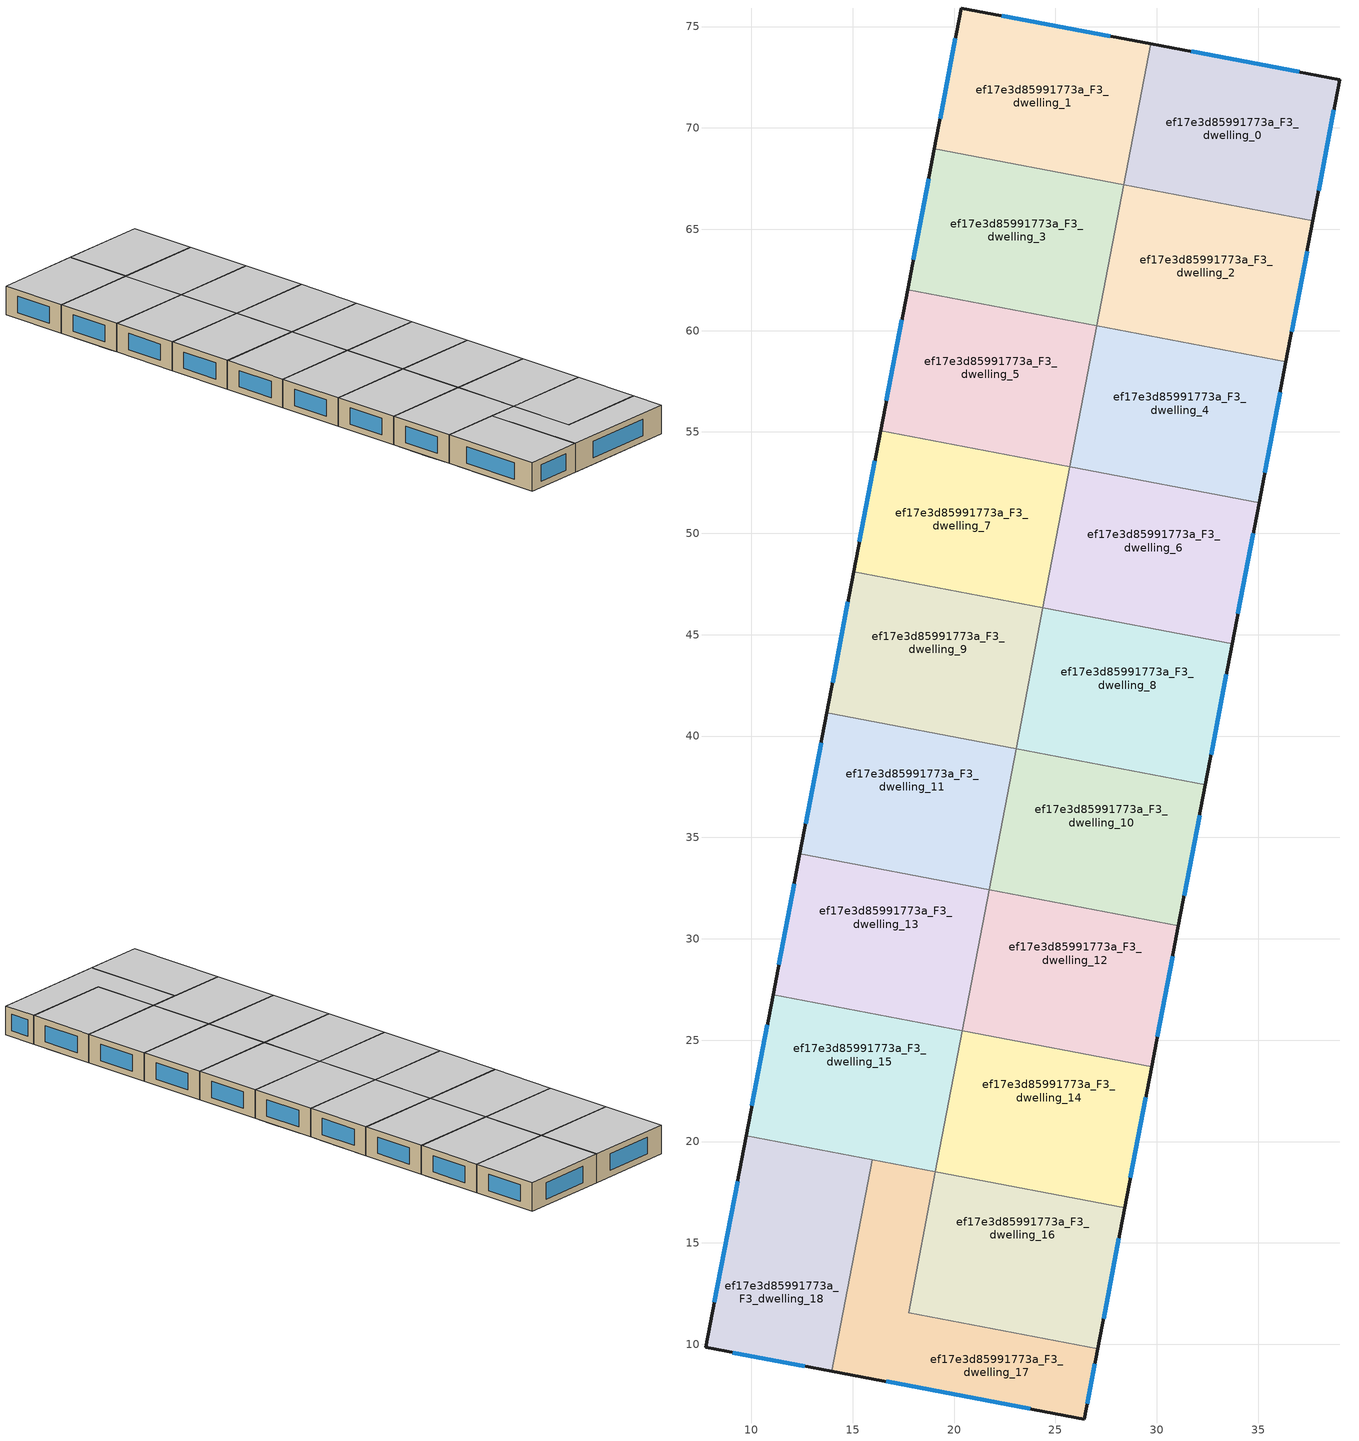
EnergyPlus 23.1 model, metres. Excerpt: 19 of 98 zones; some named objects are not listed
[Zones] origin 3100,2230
ef17e3d85991773a_F3_dwelling_0
 floor to ef17e3d85991773a_F2_dwelling_10 (EU_floor_Construction): 39.02,72.38 37.76,65.77 28.43,67.55 29.69,74.15 z9
 floor to ef17e3d85991773a_F2_dwelling_11 (EU_floor_Construction): 37.76,65.77 37.69,65.42 28.37,67.19 28.43,67.55 z9
 wall outside (EU_wall_Construction): 37.69,65.42 39.02,72.38 29.69,74.15 z9:12
 wall to ef17e3d85991773a_F3_dwelling_1 (EU_wall_Construction): 29.69,74.15 28.37,67.19 z9:12
 wall to ef17e3d85991773a_F3_dwelling_2 (EU_wall_Construction): 28.37,67.19 37.69,65.42 z9:12
 window (EU_Window_Construction): 37.02,72.76 31.69,73.77 / 37.98,66.91 38.73,70.89 z9.64:11.36
 ceiling to ef17e3d85991773a_F4_dwelling_0 (EU_floor_Construction): 37.69,65.42 39.02,72.38 29.69,74.15 28.37,67.19 z12
ef17e3d85991773a_F3_dwelling_1
 floor to ef17e3d85991773a_F2_dwelling_10 (EU_floor_Construction): 29.69,74.15 28.43,67.55 28.42,67.55 29.68,74.15 z9
 floor adiabatic (EU_floor_Construction): 29.68,74.15 28.42,67.55 28.43,67.55 28.37,67.19 19.03,68.97 20.35,75.92 z9
 wall outside (EU_wall_Construction): 29.69,74.15 20.35,75.92 19.03,68.97 z9:12
 wall to ef17e3d85991773a_F3_dwelling_3 (EU_wall_Construction): 19.03,68.97 28.36,67.19 z9:12
 window (EU_Window_Construction): 27.69,74.53 22.35,75.54 / 20.07,74.43 19.31,70.46 z9.64:11.36
 ceiling to ef17e3d85991773a_F4_dwelling_1 (EU_floor_Construction): 28.37,67.19 29.69,74.15 20.35,75.92 19.03,68.97 z12
ef17e3d85991773a_F3_dwelling_10
 floor to ef17e3d85991773a_F2_dwelling_15 (EU_floor_Construction): 32.39,37.59 31.46,32.73 22.13,34.51 23.05,39.37 z9
 floor to ef17e3d85991773a_F2_dwelling_16 (EU_floor_Construction): 31.46,32.73 31.06,30.64 21.73,32.42 22.13,34.51 z9
 wall outside (EU_wall_Construction): 31.06,30.64 32.39,37.59 z9:12
 wall to ef17e3d85991773a_F3_dwelling_8 (EU_wall_Construction): 32.39,37.59 23.05,39.37 z9:12
 wall to ef17e3d85991773a_F3_dwelling_12 (EU_wall_Construction): 21.73,32.42 31.06,30.64 z9:12
 wall to ef17e3d85991773a_F3_dwelling_11 (EU_wall_Construction): 23.05,39.37 21.73,32.42 z9:12
 window (EU_Window_Construction): 31.35,32.13 32.11,36.1 z9.64:11.36
 ceiling to ef17e3d85991773a_F4_dwelling_10 (EU_floor_Construction): 31.06,30.64 32.39,37.59 23.05,39.37 21.73,32.42 z12
ef17e3d85991773a_F3_dwelling_11
 floor to ef17e3d85991773a_F2_dwelling_5 (EU_floor_Construction): 23.05,39.37 22.12,34.49 12.79,36.27 13.72,41.15 z9
 floor to ef17e3d85991773a_F2_dwelling_6 (EU_floor_Construction): 22.12,34.49 21.73,32.42 12.4,34.2 12.79,36.27 z9
 wall outside (EU_wall_Construction): 13.72,41.15 12.4,34.2 z9:12
 wall to ef17e3d85991773a_F3_dwelling_9 (EU_wall_Construction): 23.05,39.37 13.72,41.15 z9:12
 wall to ef17e3d85991773a_F3_dwelling_13 (EU_wall_Construction): 12.4,34.2 21.73,32.42 z9:12
 window (EU_Window_Construction): 13.44,39.66 12.68,35.68 z9.64:11.36
 ceiling to ef17e3d85991773a_F4_dwelling_11 (EU_floor_Construction): 21.73,32.42 23.05,39.37 13.72,41.15 12.4,34.2 z12
ef17e3d85991773a_F3_dwelling_12
 floor adiabatic (EU_floor_Construction): 31.06,30.64 30.2,26.13 20.87,27.91 21.73,32.42 z9
 floor to ef17e3d85991773a_F2_dwelling_17 (EU_floor_Construction): 30.2,26.13 29.74,23.68 20.4,25.46 20.87,27.91 z9
 wall outside (EU_wall_Construction): 29.74,23.68 31.06,30.64 z9:12
 wall to ef17e3d85991773a_F3_dwelling_14 (EU_wall_Construction): 20.4,25.46 29.74,23.68 z9:12
 wall to ef17e3d85991773a_F3_dwelling_13 (EU_wall_Construction): 21.73,32.42 20.4,25.46 z9:12
 window (EU_Window_Construction): 30.02,25.17 30.78,29.15 z9.64:11.36
 ceiling to ef17e3d85991773a_F4_dwelling_12 (EU_floor_Construction): 29.74,23.68 31.06,30.64 21.73,32.42 20.4,25.46 z12
ef17e3d85991773a_F3_dwelling_13
 floor to ef17e3d85991773a_F2_dwelling_6 (EU_floor_Construction): 21.73,32.42 20.87,27.89 11.53,29.67 12.4,34.2 z9
 floor to ef17e3d85991773a_F2_dwelling_7 (EU_floor_Construction): 20.87,27.89 20.4,25.46 11.07,27.24 11.53,29.67 z9
 wall outside (EU_wall_Construction): 12.4,34.2 11.07,27.24 z9:12
 wall to ef17e3d85991773a_F3_dwelling_15 (EU_wall_Construction): 11.07,27.24 20.4,25.46 z9:12
 window (EU_Window_Construction): 12.11,32.71 11.35,28.73 z9.64:11.36
 ceiling to ef17e3d85991773a_F4_dwelling_13 (EU_floor_Construction): 20.4,25.46 21.73,32.42 12.4,34.2 11.07,27.24 z12
ef17e3d85991773a_F3_dwelling_14
 floor to ef17e3d85991773a_F2_dwelling_17 (EU_floor_Construction): 29.74,23.68 28.95,19.52 19.61,21.3 20.4,25.46 z9
 floor to ef17e3d85991773a_F2_dwelling_18 (EU_floor_Construction): 28.95,19.52 28.41,16.73 19.08,18.51 19.61,21.3 z9
 wall outside (EU_wall_Construction): 28.41,16.73 29.74,23.68 z9:12
 wall to ef17e3d85991773a_F3_dwelling_16 (EU_wall_Construction): 19.08,18.51 28.41,16.73 z9:12
 wall to ef17e3d85991773a_F3_dwelling_15 (EU_wall_Construction): 20.4,25.46 19.08,18.51 z9:12
 window (EU_Window_Construction): 28.7,18.22 29.46,22.19 z9.64:11.36
 ceiling to ef17e3d85991773a_F4_dwelling_14 (EU_floor_Construction): 28.41,16.73 29.74,23.68 20.4,25.46 19.08,18.51 z12
ef17e3d85991773a_F3_dwelling_15
 floor to ef17e3d85991773a_F2_dwelling_7 (EU_floor_Construction): 20.4,25.46 19.61,21.28 10.27,23.06 11.07,27.24 z9
 floor to ef17e3d85991773a_F2_dwelling_8 (EU_floor_Construction): 19.61,21.28 19.08,18.51 9.74,20.29 10.27,23.06 z9
 wall outside (EU_wall_Construction): 11.07,27.24 9.74,20.29 z9:12
 wall to ef17e3d85991773a_F3_dwelling_18 (EU_wall_Construction): 9.74,20.29 15.96,19.1 z9:12
 wall to ef17e3d85991773a_F3_dwelling_17 (EU_wall_Construction): 15.96,19.1 19.08,18.51 z9:12
 window (EU_Window_Construction): 10.78,25.75 10.03,21.78 z9.64:11.36
 ceiling to ef17e3d85991773a_F4_dwelling_15 (EU_floor_Construction): 19.08,18.51 20.4,25.46 11.07,27.24 9.74,20.29 z12
ef17e3d85991773a_F3_dwelling_16
 floor to ef17e3d85991773a_F2_dwelling_18 (EU_floor_Construction): 28.41,16.73 27.69,12.91 18.35,14.69 19.08,18.51 z9
 floor to ef17e3d85991773a_F2_dwelling_19 (EU_floor_Construction): 27.69,12.91 27.09,9.78 17.75,11.55 18.35,14.69 z9
 wall outside (EU_wall_Construction): 27.09,9.78 28.41,16.73 z9:12
 wall to ef17e3d85991773a_F3_dwelling_17 (EU_wall_Construction): 19.08,18.51 17.75,11.55 27.09,9.78 z9:12
 window (EU_Window_Construction): 27.37,11.27 28.13,15.24 z9.64:11.36
 ceiling to ef17e3d85991773a_F4_dwelling_16 (EU_floor_Construction): 27.09,9.78 28.41,16.73 19.08,18.51 17.75,11.55 z12
ef17e3d85991773a_F3_dwelling_17
 floor to ef17e3d85991773a_F2_dwelling_19 (EU_floor_Construction): 27.09,9.78 26.43,6.31 17.09,8.08 17.75,11.55 z9
 floor to ef17e3d85991773a_F2_dwelling_9 (EU_floor_Construction): 18.35,14.68 17.09,8.08 13.97,8.67 15.23,15.27 z9
 floor to ef17e3d85991773a_F2_dwelling_8 (EU_floor_Construction): 19.08,18.51 18.35,14.68 15.23,15.27 15.96,19.1 z9
 wall outside (EU_wall_Construction): 13.97,8.67 26.43,6.31 27.09,9.78 z9:12
 wall to ef17e3d85991773a_F3_dwelling_18 (EU_wall_Construction): 15.96,19.1 13.97,8.67 z9:12
 window (EU_Window_Construction): 26.57,7.05 26.95,9.03 / 16.64,8.16 23.76,6.82 z9.64:11.36
 ceiling to ef17e3d85991773a_F4_dwelling_17 (EU_floor_Construction): 26.43,6.31 27.09,9.78 17.75,11.55 19.08,18.51 15.96,19.1 13.97,8.67 z12
ef17e3d85991773a_F3_dwelling_18
 floor to ef17e3d85991773a_F2_dwelling_9 (EU_floor_Construction): 15.23,15.27 13.97,8.67 7.75,9.84 9.01,16.46 z9
 floor to ef17e3d85991773a_F2_dwelling_8 (EU_floor_Construction): 15.96,19.1 15.23,15.27 9.01,16.46 9.74,20.29 z9
 wall outside (EU_wall_Construction): 9.74,20.29 7.75,9.84 13.97,8.67 z9:12
 window (EU_Window_Construction): 9.08,9.59 12.64,8.92 / 9.32,18.05 8.18,12.08 z9.64:11.36
 ceiling to ef17e3d85991773a_F4_dwelling_18 (EU_floor_Construction): 13.97,8.67 15.96,19.1 9.74,20.29 7.75,9.84 z12
ef17e3d85991773a_F3_dwelling_2
 floor adiabatic (EU_floor_Construction): 37.69,65.42 36.5,59.16 27.17,60.94 28.36,67.19 z9
 floor to ef17e3d85991773a_F2_dwelling_12 (EU_floor_Construction): 36.5,59.16 36.37,58.46 27.03,60.24 27.17,60.94 z9
 wall outside (EU_wall_Construction): 36.37,58.46 37.69,65.42 z9:12
 wall to ef17e3d85991773a_F3_dwelling_4 (EU_wall_Construction): 27.03,60.24 36.37,58.46 z9:12
 wall to ef17e3d85991773a_F3_dwelling_3 (EU_wall_Construction): 28.36,67.19 27.03,60.24 z9:12
 window (EU_Window_Construction): 36.65,59.95 37.41,63.93 z9.64:11.36
 ceiling to ef17e3d85991773a_F4_dwelling_2 (EU_floor_Construction): 36.37,58.46 37.69,65.42 28.36,67.19 27.03,60.24 z12
ef17e3d85991773a_F3_dwelling_3
 floor adiabatic (EU_floor_Construction): 28.36,67.19 27.16,60.92 17.83,62.7 19.03,68.97 z9
 floor to ef17e3d85991773a_F2_dwelling_2 (EU_floor_Construction): 27.16,60.92 27.03,60.24 17.7,62.01 17.83,62.7 z9
 wall outside (EU_wall_Construction): 19.03,68.97 17.7,62.01 z9:12
 wall to ef17e3d85991773a_F3_dwelling_5 (EU_wall_Construction): 17.7,62.01 27.03,60.24 z9:12
 window (EU_Window_Construction): 18.74,67.48 17.98,63.5 z9.64:11.36
 ceiling to ef17e3d85991773a_F4_dwelling_3 (EU_floor_Construction): 27.03,60.24 28.36,67.19 19.03,68.97 17.7,62.01 z12
ef17e3d85991773a_F3_dwelling_4
 floor to ef17e3d85991773a_F2_dwelling_12 (EU_floor_Construction): 36.37,58.46 35.24,52.56 25.91,54.33 27.03,60.24 z9
 floor to ef17e3d85991773a_F2_dwelling_13 (EU_floor_Construction): 35.24,52.56 35.04,51.5 25.71,53.28 25.91,54.33 z9
 wall outside (EU_wall_Construction): 35.04,51.5 36.37,58.46 z9:12
 wall to ef17e3d85991773a_F3_dwelling_6 (EU_wall_Construction): 25.71,53.28 35.04,51.5 z9:12
 wall to ef17e3d85991773a_F3_dwelling_5 (EU_wall_Construction): 27.03,60.24 25.71,53.28 z9:12
 window (EU_Window_Construction): 35.32,52.99 36.08,56.97 z9.64:11.36
 ceiling to ef17e3d85991773a_F4_dwelling_4 (EU_floor_Construction): 35.04,51.5 36.37,58.46 27.03,60.24 25.71,53.28 z12
ef17e3d85991773a_F3_dwelling_5
 floor to ef17e3d85991773a_F2_dwelling_2 (EU_floor_Construction): 27.03,60.24 25.9,54.32 16.57,56.09 17.7,62.01 z9
 floor to ef17e3d85991773a_F2_dwelling_3 (EU_floor_Construction): 25.9,54.32 25.71,53.28 16.37,55.06 16.57,56.09 z9
 wall outside (EU_wall_Construction): 17.7,62.01 16.37,55.06 z9:12
 wall to ef17e3d85991773a_F3_dwelling_7 (EU_wall_Construction): 16.37,55.06 25.71,53.28 z9:12
 window (EU_Window_Construction): 17.42,60.53 16.66,56.55 z9.64:11.36
 ceiling to ef17e3d85991773a_F4_dwelling_5 (EU_floor_Construction): 25.71,53.28 27.03,60.24 17.7,62.01 16.37,55.06 z12
ef17e3d85991773a_F3_dwelling_6
 floor to ef17e3d85991773a_F2_dwelling_13 (EU_floor_Construction): 35.04,51.5 33.98,45.95 24.65,47.73 25.71,53.28 z9
 floor to ef17e3d85991773a_F2_dwelling_14 (EU_floor_Construction): 33.98,45.95 33.71,44.55 24.38,46.33 24.65,47.73 z9
 wall outside (EU_wall_Construction): 33.72,44.55 35.04,51.5 z9:12
 wall to ef17e3d85991773a_F3_dwelling_8 (EU_wall_Construction): 24.38,46.33 33.72,44.55 z9:12
 wall to ef17e3d85991773a_F3_dwelling_7 (EU_wall_Construction): 25.71,53.28 24.38,46.33 z9:12
 window (EU_Window_Construction): 34,46.04 34.76,50.01 z9.64:11.36
 ceiling to ef17e3d85991773a_F4_dwelling_6 (EU_floor_Construction): 33.72,44.55 35.04,51.5 25.71,53.28 24.38,46.33 z12
ef17e3d85991773a_F3_dwelling_7
 floor adiabatic (EU_floor_Construction): 25.71,53.28 24.38,46.33 15.05,48.11 16.37,55.06 z9
 wall outside (EU_wall_Construction): 16.37,55.06 15.05,48.11 z9:12
 wall to ef17e3d85991773a_F3_dwelling_9 (EU_wall_Construction): 15.05,48.11 24.38,46.33 z9:12
 window (EU_Window_Construction): 16.09,53.57 15.33,49.59 z9.64:11.36
 ceiling to ef17e3d85991773a_F4_dwelling_7 (EU_floor_Construction): 24.38,46.33 25.71,53.28 16.37,55.06 15.05,48.11 z12
ef17e3d85991773a_F3_dwelling_8
 floor to ef17e3d85991773a_F2_dwelling_14 (EU_floor_Construction): 33.71,44.55 32.72,39.34 23.39,41.12 24.38,46.33 z9
 floor to ef17e3d85991773a_F2_dwelling_15 (EU_floor_Construction): 32.72,39.34 32.39,37.59 23.05,39.37 23.39,41.12 z9
 wall outside (EU_wall_Construction): 32.39,37.59 33.72,44.55 z9:12
 wall to ef17e3d85991773a_F3_dwelling_9 (EU_wall_Construction): 24.38,46.33 23.05,39.37 z9:12
 window (EU_Window_Construction): 32.67,39.08 33.43,43.06 z9.64:11.36
 ceiling to ef17e3d85991773a_F4_dwelling_8 (EU_floor_Construction): 32.39,37.59 33.72,44.55 24.38,46.33 23.05,39.37 z12
ef17e3d85991773a_F3_dwelling_9
 floor to ef17e3d85991773a_F2_dwelling_4 (EU_floor_Construction): 24.38,46.33 23.38,41.1 14.05,42.88 15.05,48.11 z9
 floor to ef17e3d85991773a_F2_dwelling_5 (EU_floor_Construction): 23.38,41.1 23.05,39.37 13.72,41.15 14.05,42.88 z9
 wall outside (EU_wall_Construction): 15.05,48.11 13.72,41.15 z9:12
 window (EU_Window_Construction): 14.76,46.62 14.01,42.64 z9.64:11.36
 ceiling to ef17e3d85991773a_F4_dwelling_9 (EU_floor_Construction): 23.05,39.37 24.38,46.33 15.05,48.11 13.72,41.15 z12
[Building]
EU S2 Campaign: North Axis=0; Terrain=City; Solar Distribution=FullExterior
[Site:Location]
Yerevan-Zvartnots.Intl.AP: Latitude=40.15; Longitude=44.383; Time Zone=4; Elevation=854
[SizingPeriod:WeatherFileDays]
AnnualSizingPeriod: Begin Month=1; Begin Day of Month=1; End Month=12; End Day of Month=31; Day of Week for Start Day=Monday; Use Weather File Daylight Saving Period=No; Use Weather File Rain and Snow Indicators=No
[MATERIAL]
EU_InternalMass_Material: Roughness=MediumRough; Thickness=0.1; Conductivity=1; Density=1800; Specific Heat=900; Thermal Absorptance=0.9; Solar Absorptance=0.7; Visible Absorptance=0.7
[MATERIAL:NOMASS] Roughness=MediumRough; Thermal Absorptance=0.9; Solar Absorptance=0.7; Visible Absorptance=0.7
Name | Thermal Resistance
EU_wall_NoMass | 1.05043
EU_floor_NoMass | 0.478065
[WINDOWMATERIAL:SIMPLEGLAZINGSYSTEM]
EU_Window_SimpleGlazing: UFactor=2.5566; Solar Heat Gain Coefficient=0.75; Visible Transmittance=0.75
[CONSTRUCTION]
EU_wall_Construction: EU_wall_NoMass
EU_floor_Construction: EU_floor_NoMass
EU_Window_Construction: EU_Window_SimpleGlazing
EU_InternalMass_Construction: EU_InternalMass_Material
[ZONE] Type=1; Multiplier=1; Ceiling Height=autocalculate; Floor Area=autocalculate; Part of Total Floor Area=Yes
Name | Volume
ef17e3d85991773a_F3_dwelling_0 | 201.832
ef17e3d85991773a_F3_dwelling_1; ef17e3d85991773a_F3_dwelling_14; ef17e3d85991773a_F3_dwelling_17; ef17e3d85991773a_F3_dwelling_7; ef17e3d85991773a_F3_dwelling_9 | 201.831
ef17e3d85991773a_F3_dwelling_10 | 201.81
ef17e3d85991773a_F3_dwelling_11 | 201.822
ef17e3d85991773a_F3_dwelling_12; ef17e3d85991773a_F3_dwelling_8 | 201.839
ef17e3d85991773a_F3_dwelling_13 | 201.849
ef17e3d85991773a_F3_dwelling_15 | 201.844
ef17e3d85991773a_F3_dwelling_16 | 201.812
ef17e3d85991773a_F3_dwelling_18 | 201.83
ef17e3d85991773a_F3_dwelling_2 | 201.828
ef17e3d85991773a_F3_dwelling_3 | 201.821
ef17e3d85991773a_F3_dwelling_4 | 201.85
ef17e3d85991773a_F3_dwelling_5 | 201.835
ef17e3d85991773a_F3_dwelling_6 | 201.818
[INTERNALMASS] Construction=EU_InternalMass_Construction
Name | Zone or ZoneList | Surface Area
ef17e3d85991773a_F3_dwelling_0_EU_InternalMass | ef17e3d85991773a_F3_dwelling_0 | 67.2779
ef17e3d85991773a_F3_dwelling_1_EU_InternalMass | ef17e3d85991773a_F3_dwelling_1 | 67.2776
ef17e3d85991773a_F3_dwelling_2_EU_InternalMass | ef17e3d85991773a_F3_dwelling_2 | 67.2751
ef17e3d85991773a_F3_dwelling_3_EU_InternalMass | ef17e3d85991773a_F3_dwelling_3 | 67.2736
ef17e3d85991773a_F3_dwelling_4_EU_InternalMass | ef17e3d85991773a_F3_dwelling_4 | 67.2862
ef17e3d85991773a_F3_dwelling_5_EU_InternalMass | ef17e3d85991773a_F3_dwelling_5 | 67.2754
ef17e3d85991773a_F3_dwelling_6_EU_InternalMass | ef17e3d85991773a_F3_dwelling_6 | 67.2766
ef17e3d85991773a_F3_dwelling_7_EU_InternalMass | ef17e3d85991773a_F3_dwelling_7 | 67.2722
ef17e3d85991773a_F3_dwelling_8_EU_InternalMass | ef17e3d85991773a_F3_dwelling_8 | 67.2774
ef17e3d85991773a_F3_dwelling_9_EU_InternalMass | ef17e3d85991773a_F3_dwelling_9 | 67.2766
ef17e3d85991773a_F3_dwelling_10_EU_InternalMass | ef17e3d85991773a_F3_dwelling_10 | 67.2702
ef17e3d85991773a_F3_dwelling_11_EU_InternalMass | ef17e3d85991773a_F3_dwelling_11 | 67.2739
ef17e3d85991773a_F3_dwelling_12_EU_InternalMass | ef17e3d85991773a_F3_dwelling_12 | 67.2842
ef17e3d85991773a_F3_dwelling_13_EU_InternalMass | ef17e3d85991773a_F3_dwelling_13 | 67.2803
ef17e3d85991773a_F3_dwelling_14_EU_InternalMass | ef17e3d85991773a_F3_dwelling_14 | 67.2789
ef17e3d85991773a_F3_dwelling_15_EU_InternalMass | ef17e3d85991773a_F3_dwelling_15 | 67.2815
ef17e3d85991773a_F3_dwelling_16_EU_InternalMass | ef17e3d85991773a_F3_dwelling_16 | 67.269
ef17e3d85991773a_F3_dwelling_17_EU_InternalMass | ef17e3d85991773a_F3_dwelling_17 | 67.2769
ef17e3d85991773a_F3_dwelling_18_EU_InternalMass | ef17e3d85991773a_F3_dwelling_18 | 67.2783
[OTHEREQUIPMENT] Fuel Type=Electricity; Design Level Calculation Method=Watts/Area; Power per Zone Floor Area=1; Fraction Latent=0; Fraction Radiant=0; Fraction Lost=0; Carbon Dioxide Generation Rate=0; EndUse Subcategory=EU_Step8_InternalGains
Name | Zone or ZoneList or Space or SpaceList | Schedule
EU_Step8_InternalGain_ef17e3d85991773a_F3_dwelling_0_f000 | ef17e3d85991773a_F3_dwelling_0 | EU_Step8_GainSchedule_ef17e3d85991773a_F3_dwelling_0_f000
EU_Step8_InternalGain_ef17e3d85991773a_F3_dwelling_1_f000 | ef17e3d85991773a_F3_dwelling_1 | EU_Step8_GainSchedule_ef17e3d85991773a_F3_dwelling_1_f000
EU_Step8_InternalGain_ef17e3d85991773a_F3_dwelling_2_f000 | ef17e3d85991773a_F3_dwelling_2 | EU_Step8_GainSchedule_ef17e3d85991773a_F3_dwelling_2_f000
EU_Step8_InternalGain_ef17e3d85991773a_F3_dwelling_3_f000 | ef17e3d85991773a_F3_dwelling_3 | EU_Step8_GainSchedule_ef17e3d85991773a_F3_dwelling_3_f000
EU_Step8_InternalGain_ef17e3d85991773a_F3_dwelling_4_f000 | ef17e3d85991773a_F3_dwelling_4 | EU_Step8_GainSchedule_ef17e3d85991773a_F3_dwelling_4_f000
EU_Step8_InternalGain_ef17e3d85991773a_F3_dwelling_5_f000 | ef17e3d85991773a_F3_dwelling_5 | EU_Step8_GainSchedule_ef17e3d85991773a_F3_dwelling_5_f000
EU_Step8_InternalGain_ef17e3d85991773a_F3_dwelling_6_f000 | ef17e3d85991773a_F3_dwelling_6 | EU_Step8_GainSchedule_ef17e3d85991773a_F3_dwelling_6_f000
EU_Step8_InternalGain_ef17e3d85991773a_F3_dwelling_7_f000 | ef17e3d85991773a_F3_dwelling_7 | EU_Step8_GainSchedule_ef17e3d85991773a_F3_dwelling_7_f000
EU_Step8_InternalGain_ef17e3d85991773a_F3_dwelling_8_f000 | ef17e3d85991773a_F3_dwelling_8 | EU_Step8_GainSchedule_ef17e3d85991773a_F3_dwelling_8_f000
EU_Step8_InternalGain_ef17e3d85991773a_F3_dwelling_9_f000 | ef17e3d85991773a_F3_dwelling_9 | EU_Step8_GainSchedule_ef17e3d85991773a_F3_dwelling_9_f000
EU_Step8_InternalGain_ef17e3d85991773a_F3_dwelling_10_f000 | ef17e3d85991773a_F3_dwelling_10 | EU_Step8_GainSchedule_ef17e3d85991773a_F3_dwelling_10_f000
EU_Step8_InternalGain_ef17e3d85991773a_F3_dwelling_11_f000 | ef17e3d85991773a_F3_dwelling_11 | EU_Step8_GainSchedule_ef17e3d85991773a_F3_dwelling_11_f000
EU_Step8_InternalGain_ef17e3d85991773a_F3_dwelling_12_f000 | ef17e3d85991773a_F3_dwelling_12 | EU_Step8_GainSchedule_ef17e3d85991773a_F3_dwelling_12_f000
EU_Step8_InternalGain_ef17e3d85991773a_F3_dwelling_13_f000 | ef17e3d85991773a_F3_dwelling_13 | EU_Step8_GainSchedule_ef17e3d85991773a_F3_dwelling_13_f000
EU_Step8_InternalGain_ef17e3d85991773a_F3_dwelling_14_f000 | ef17e3d85991773a_F3_dwelling_14 | EU_Step8_GainSchedule_ef17e3d85991773a_F3_dwelling_14_f000
EU_Step8_InternalGain_ef17e3d85991773a_F3_dwelling_15_f000 | ef17e3d85991773a_F3_dwelling_15 | EU_Step8_GainSchedule_ef17e3d85991773a_F3_dwelling_15_f000
EU_Step8_InternalGain_ef17e3d85991773a_F3_dwelling_16_f000 | ef17e3d85991773a_F3_dwelling_16 | EU_Step8_GainSchedule_ef17e3d85991773a_F3_dwelling_16_f000
EU_Step8_InternalGain_ef17e3d85991773a_F3_dwelling_17_f000 | ef17e3d85991773a_F3_dwelling_17 | EU_Step8_GainSchedule_ef17e3d85991773a_F3_dwelling_17_f000
EU_Step8_InternalGain_ef17e3d85991773a_F3_dwelling_18_f000 | ef17e3d85991773a_F3_dwelling_18 | EU_Step8_GainSchedule_ef17e3d85991773a_F3_dwelling_18_f000
[ZONEVENTILATION:DESIGNFLOWRATE] Schedule=EU_AlwaysOn; Design Flow Rate Calculation Method=AirChanges/Hour; Air Changes per Hour=0.557805; Ventilation Type=Natural; Fan Pressure Rise=0; Fan Total Efficiency=1; Constant Term Coefficient=1; Temperature Term Coefficient=0; Velocity Term Coefficient=0; Velocity Squared Term Coefficient=0; Minimum Indoor Temperature=-100; Maximum Indoor Temperature=100; Delta Temperature=-100; Minimum Outdoor Temperature=-100; Maximum Outdoor Temperature=100; Maximum Wind Speed=40
Name | Zone or ZoneList or Space or SpaceList
EU_ConstantAir_ef17e3d85991773a_F3_dwelling_0 | ef17e3d85991773a_F3_dwelling_0
EU_ConstantAir_ef17e3d85991773a_F3_dwelling_1 | ef17e3d85991773a_F3_dwelling_1
EU_ConstantAir_ef17e3d85991773a_F3_dwelling_2 | ef17e3d85991773a_F3_dwelling_2
EU_ConstantAir_ef17e3d85991773a_F3_dwelling_3 | ef17e3d85991773a_F3_dwelling_3
EU_ConstantAir_ef17e3d85991773a_F3_dwelling_4 | ef17e3d85991773a_F3_dwelling_4
EU_ConstantAir_ef17e3d85991773a_F3_dwelling_5 | ef17e3d85991773a_F3_dwelling_5
EU_ConstantAir_ef17e3d85991773a_F3_dwelling_6 | ef17e3d85991773a_F3_dwelling_6
EU_ConstantAir_ef17e3d85991773a_F3_dwelling_7 | ef17e3d85991773a_F3_dwelling_7
EU_ConstantAir_ef17e3d85991773a_F3_dwelling_8 | ef17e3d85991773a_F3_dwelling_8
EU_ConstantAir_ef17e3d85991773a_F3_dwelling_9 | ef17e3d85991773a_F3_dwelling_9
EU_ConstantAir_ef17e3d85991773a_F3_dwelling_10 | ef17e3d85991773a_F3_dwelling_10
EU_ConstantAir_ef17e3d85991773a_F3_dwelling_11 | ef17e3d85991773a_F3_dwelling_11
EU_ConstantAir_ef17e3d85991773a_F3_dwelling_12 | ef17e3d85991773a_F3_dwelling_12
EU_ConstantAir_ef17e3d85991773a_F3_dwelling_13 | ef17e3d85991773a_F3_dwelling_13
EU_ConstantAir_ef17e3d85991773a_F3_dwelling_14 | ef17e3d85991773a_F3_dwelling_14
EU_ConstantAir_ef17e3d85991773a_F3_dwelling_15 | ef17e3d85991773a_F3_dwelling_15
EU_ConstantAir_ef17e3d85991773a_F3_dwelling_16 | ef17e3d85991773a_F3_dwelling_16
EU_ConstantAir_ef17e3d85991773a_F3_dwelling_17 | ef17e3d85991773a_F3_dwelling_17
EU_ConstantAir_ef17e3d85991773a_F3_dwelling_18 | ef17e3d85991773a_F3_dwelling_18
[HVACTEMPLATE:ZONE:IDEALLOADSAIRSYSTEM] System Availability Schedule=EU_AlwaysOn; Maximum Heating Supply Air Temperature=50; Minimum Cooling Supply Air Temperature=13; Maximum Heating Supply Air Humidity Ratio=0.0156; Minimum Cooling Supply Air Humidity Ratio=0.0077; Heating Limit=NoLimit; Cooling Limit=NoLimit; Heating Availability Schedule=EU_AlwaysOn; Cooling Availability Schedule=EU_CoolingOff; Dehumidification Control Type=ConstantSensibleHeatRatio; Cooling Sensible Heat Ratio=0.7; Dehumidification Setpoint=60; Humidification Control Type=None; Humidification Setpoint=30; Outdoor Air Method=None; Outdoor Air Flow Rate per Person=0.00944; Outdoor Air Flow Rate per Zone Floor Area=0; Outdoor Air Flow Rate per Zone=0; Demand Controlled Ventilation Type=None; Outdoor Air Economizer Type=NoEconomizer; Heat Recovery Type=None; Sensible Heat Recovery Effectiveness=0.7; Latent Heat Recovery Effectiveness=0.65
Name | Template Thermostat
ef17e3d85991773a_F3_dwelling_0 | EU_HeatOnly_ef17e3d85991773a_F3_dwelling_0
ef17e3d85991773a_F3_dwelling_1 | EU_HeatOnly_ef17e3d85991773a_F3_dwelling_1
ef17e3d85991773a_F3_dwelling_2 | EU_HeatOnly_ef17e3d85991773a_F3_dwelling_2
ef17e3d85991773a_F3_dwelling_3 | EU_HeatOnly_ef17e3d85991773a_F3_dwelling_3
ef17e3d85991773a_F3_dwelling_4 | EU_HeatOnly_ef17e3d85991773a_F3_dwelling_4
ef17e3d85991773a_F3_dwelling_5 | EU_HeatOnly_ef17e3d85991773a_F3_dwelling_5
ef17e3d85991773a_F3_dwelling_6 | EU_HeatOnly_ef17e3d85991773a_F3_dwelling_6
ef17e3d85991773a_F3_dwelling_7 | EU_HeatOnly_ef17e3d85991773a_F3_dwelling_7
ef17e3d85991773a_F3_dwelling_8 | EU_HeatOnly_ef17e3d85991773a_F3_dwelling_8
ef17e3d85991773a_F3_dwelling_9 | EU_HeatOnly_ef17e3d85991773a_F3_dwelling_9
ef17e3d85991773a_F3_dwelling_10 | EU_HeatOnly_ef17e3d85991773a_F3_dwelling_10
ef17e3d85991773a_F3_dwelling_11 | EU_HeatOnly_ef17e3d85991773a_F3_dwelling_11
ef17e3d85991773a_F3_dwelling_12 | EU_HeatOnly_ef17e3d85991773a_F3_dwelling_12
ef17e3d85991773a_F3_dwelling_13 | EU_HeatOnly_ef17e3d85991773a_F3_dwelling_13
ef17e3d85991773a_F3_dwelling_14 | EU_HeatOnly_ef17e3d85991773a_F3_dwelling_14
ef17e3d85991773a_F3_dwelling_15 | EU_HeatOnly_ef17e3d85991773a_F3_dwelling_15
ef17e3d85991773a_F3_dwelling_16 | EU_HeatOnly_ef17e3d85991773a_F3_dwelling_16
ef17e3d85991773a_F3_dwelling_17 | EU_HeatOnly_ef17e3d85991773a_F3_dwelling_17
ef17e3d85991773a_F3_dwelling_18 | EU_HeatOnly_ef17e3d85991773a_F3_dwelling_18
[SIZING:ZONE] Zone Cooling Design Supply Air Temperature Input Method=SupplyAirTemperature; Zone Cooling Design Supply Air Temperature=13; Zone Heating Design Supply Air Temperature Input Method=SupplyAirTemperature; Zone Heating Design Supply Air Temperature=50; Zone Cooling Design Supply Air Humidity Ratio=0.008; Zone Heating Design Supply Air Humidity Ratio=0.008; Cooling Design Air Flow Method=DesignDay; Cooling Design Air Flow Rate=0; Cooling Minimum Air Flow per Zone Floor Area=0.000762; Cooling Minimum Air Flow=0; Cooling Minimum Air Flow Fraction=0.2; Heating Design Air Flow Method=DesignDay; Heating Design Air Flow Rate=0; Heating Maximum Air Flow per Zone Floor Area=0.002032; Heating Maximum Air Flow=0.141576; Heating Maximum Air Flow Fraction=0.3; Account for Dedicated Outdoor Air System=No; Dedicated Outdoor Air System Control Strategy=NeutralSupplyAir; Dedicated Outdoor Air Low Setpoint Temperature for Design=autosize; Dedicated Outdoor Air High Setpoint Temperature for Design=autosize; Zone Load Sizing Method=Sensible Load Only No Latent Load; Zone Latent Cooling Design Supply Air Humidity Ratio Input Method=HumidityRatioDifference; Zone Cooling Design Supply Air Humidity Ratio Difference=0.005; Zone Latent Heating Design Supply Air Humidity Ratio Input Method=HumidityRatioDifference; Zone Humidification Design Supply Air Humidity Ratio Difference=0.005
ef17e3d85991773a_F3_dwelling_0; ef17e3d85991773a_F3_dwelling_1; ef17e3d85991773a_F3_dwelling_2; ef17e3d85991773a_F3_dwelling_3; ef17e3d85991773a_F3_dwelling_4; ef17e3d85991773a_F3_dwelling_5; ef17e3d85991773a_F3_dwelling_6; ef17e3d85991773a_F3_dwelling_7; ef17e3d85991773a_F3_dwelling_8; ef17e3d85991773a_F3_dwelling_9; ef17e3d85991773a_F3_dwelling_10; ef17e3d85991773a_F3_dwelling_11; ef17e3d85991773a_F3_dwelling_12; ef17e3d85991773a_F3_dwelling_13; ef17e3d85991773a_F3_dwelling_14; ef17e3d85991773a_F3_dwelling_15; ef17e3d85991773a_F3_dwelling_16; ef17e3d85991773a_F3_dwelling_17; ef17e3d85991773a_F3_dwelling_18
[SCHEDULE:CONSTANT]
Name | Hourly Value
EU_AlwaysOn | 1
EU_CoolingOff | 0
[SCHEDULE:FILE] Column Number=1; Rows to Skip at Top=0; Number of Hours of Data=8760; Column Separator=Comma; Interpolate to Timestep=No; Minutes per Item=60; Adjust Schedule for Daylight Savings=Yes
Name | File
EU_Step8_GainSchedule_ef17e3d85991773a_F3_dwelling_0_f000 | ../../schedules/ef17e3d85991773a/ef17e3d85991773a_F3_dwelling_0_f000_gain.csv
EU_Step8_GainSchedule_ef17e3d85991773a_F3_dwelling_1_f000 | ../../schedules/ef17e3d85991773a/ef17e3d85991773a_F3_dwelling_1_f000_gain.csv
EU_Step8_GainSchedule_ef17e3d85991773a_F3_dwelling_2_f000 | ../../schedules/ef17e3d85991773a/ef17e3d85991773a_F3_dwelling_2_f000_gain.csv
EU_Step8_GainSchedule_ef17e3d85991773a_F3_dwelling_3_f000 | ../../schedules/ef17e3d85991773a/ef17e3d85991773a_F3_dwelling_3_f000_gain.csv
EU_Step8_GainSchedule_ef17e3d85991773a_F3_dwelling_4_f000 | ../../schedules/ef17e3d85991773a/ef17e3d85991773a_F3_dwelling_4_f000_gain.csv
EU_Step8_GainSchedule_ef17e3d85991773a_F3_dwelling_5_f000 | ../../schedules/ef17e3d85991773a/ef17e3d85991773a_F3_dwelling_5_f000_gain.csv
EU_Step8_GainSchedule_ef17e3d85991773a_F3_dwelling_6_f000 | ../../schedules/ef17e3d85991773a/ef17e3d85991773a_F3_dwelling_6_f000_gain.csv
EU_Step8_GainSchedule_ef17e3d85991773a_F3_dwelling_7_f000 | ../../schedules/ef17e3d85991773a/ef17e3d85991773a_F3_dwelling_7_f000_gain.csv
EU_Step8_GainSchedule_ef17e3d85991773a_F3_dwelling_8_f000 | ../../schedules/ef17e3d85991773a/ef17e3d85991773a_F3_dwelling_8_f000_gain.csv
EU_Step8_GainSchedule_ef17e3d85991773a_F3_dwelling_9_f000 | ../../schedules/ef17e3d85991773a/ef17e3d85991773a_F3_dwelling_9_f000_gain.csv
EU_Step8_GainSchedule_ef17e3d85991773a_F3_dwelling_10_f000 | ../../schedules/ef17e3d85991773a/ef17e3d85991773a_F3_dwelling_10_f000_gain.csv
EU_Step8_GainSchedule_ef17e3d85991773a_F3_dwelling_11_f000 | ../../schedules/ef17e3d85991773a/ef17e3d85991773a_F3_dwelling_11_f000_gain.csv
EU_Step8_GainSchedule_ef17e3d85991773a_F3_dwelling_12_f000 | ../../schedules/ef17e3d85991773a/ef17e3d85991773a_F3_dwelling_12_f000_gain.csv
EU_Step8_GainSchedule_ef17e3d85991773a_F3_dwelling_13_f000 | ../../schedules/ef17e3d85991773a/ef17e3d85991773a_F3_dwelling_13_f000_gain.csv
EU_Step8_GainSchedule_ef17e3d85991773a_F3_dwelling_14_f000 | ../../schedules/ef17e3d85991773a/ef17e3d85991773a_F3_dwelling_14_f000_gain.csv
EU_Step8_GainSchedule_ef17e3d85991773a_F3_dwelling_15_f000 | ../../schedules/ef17e3d85991773a/ef17e3d85991773a_F3_dwelling_15_f000_gain.csv
EU_Step8_GainSchedule_ef17e3d85991773a_F3_dwelling_16_f000 | ../../schedules/ef17e3d85991773a/ef17e3d85991773a_F3_dwelling_16_f000_gain.csv
EU_Step8_GainSchedule_ef17e3d85991773a_F3_dwelling_17_f000 | ../../schedules/ef17e3d85991773a/ef17e3d85991773a_F3_dwelling_17_f000_gain.csv
EU_Step8_GainSchedule_ef17e3d85991773a_F3_dwelling_18_f000 | ../../schedules/ef17e3d85991773a/ef17e3d85991773a_F3_dwelling_18_f000_gain.csv
